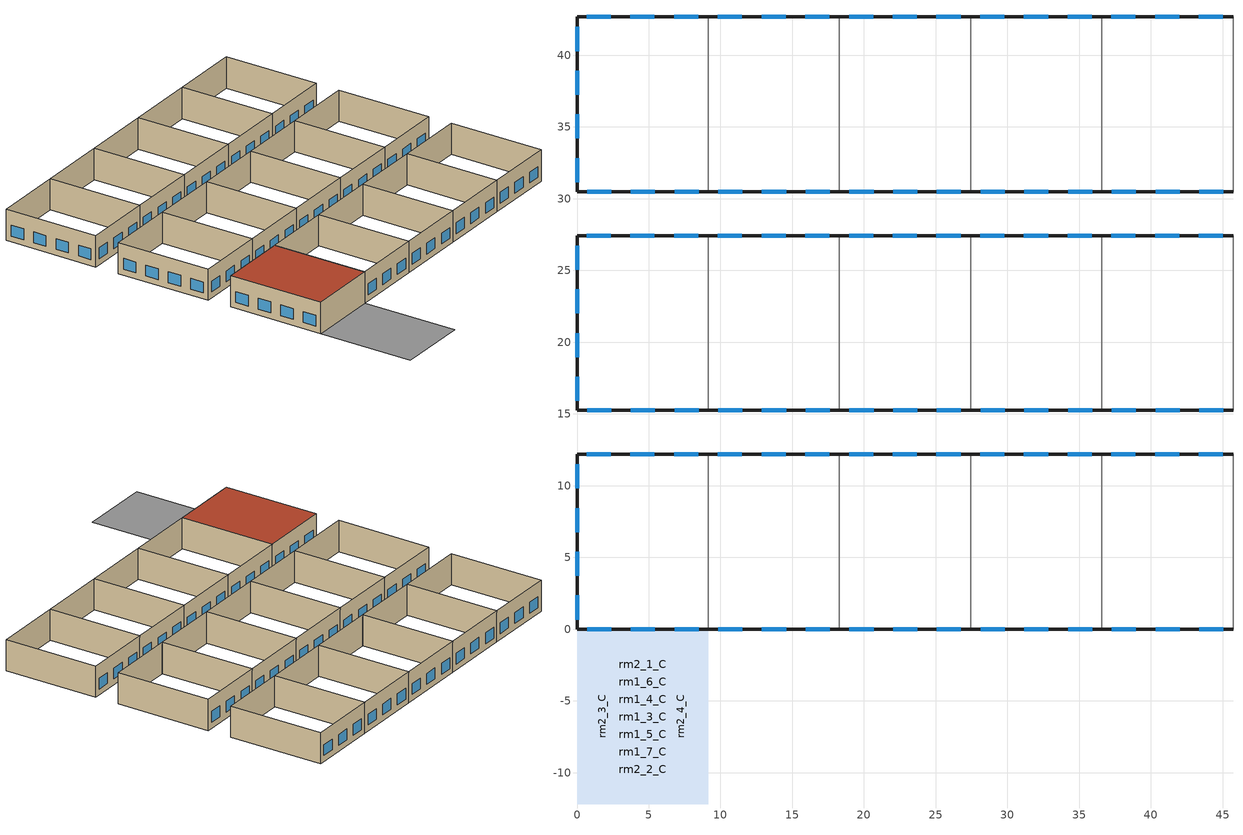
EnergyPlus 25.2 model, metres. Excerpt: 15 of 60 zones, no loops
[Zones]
rm1_3_C
 floor outside (SIMULATED_SL110): 0,-12.19 0,0 9.14,0 9.14,-12.19 z0
 wall outside (4_CONC_RADVA135): 9.14,12.19 0,12.19 0,0 9.14,0 z0:3.96
 wall to rm1_4_C (PARTITION115): 9.14,0 9.14,12.19 z0:3.96
 window (GT3): 8.44,12.19 6.77,12.19 / 5.39,12.19 3.72,12.19 / 2.35,12.19 0.67,12.19 / 0.7,0 2.38,0 / 3.75,0 5.42,0 / 6.8,0 8.47,0 / 0,11.49 0,9.81 / 0,8.44 0,6.77 / 0,5.39 0,3.72 / 0,2.35 0,0.67 z0.76:2.13
 roof outside (CONC_4_IN_NO96): 0,12.19 0,0 9.14,0 9.14,12.19 z3.96
rm1_4_C
 floor outside (SIMULATED_SL110): 0,-12.19 0,0 9.14,0 9.14,-12.19 z0
 wall outside (4_CONC_RADVA135): 18.29,12.19 9.14,12.19 / 9.14,0 18.29,0 z0:3.96
 wall to rm1_5_C (PARTITION115): 18.29,0 18.29,12.19 z0:3.96
 window (GT3): 17.59,12.19 15.91,12.19 / 14.54,12.19 12.86,12.19 / 11.49,12.19 9.81,12.19 / 9.85,0 11.52,0 / 12.89,0 14.57,0 / 15.94,0 17.62,0 z0.76:2.13
 roof outside (CONC_4_IN_NO96): 0,12.19 0,0 9.14,0 9.14,12.19 z3.96
rm1_5_C
 floor outside (SIMULATED_SL110): 0,-12.19 0,0 9.14,0 9.14,-12.19 z0
 wall outside (4_CONC_RADVA135): 27.43,12.19 18.29,12.19 / 18.29,0 27.43,0 z0:3.96
 wall to rm1_6_C (PARTITION115): 27.43,0 27.43,12.19 z0:3.96
 window (GT3): 26.73,12.19 25.05,12.19 / 23.68,12.19 22.01,12.19 / 20.64,12.19 18.96,12.19 / 18.99,0 20.66,0 / 22.04,0 23.71,0 / 25.09,0 26.76,0 z0.76:2.13
 roof outside (CONC_4_IN_NO96): 0,12.19 0,0 9.14,0 9.14,12.19 z3.96
rm1_6_C
 floor outside (SIMULATED_SL110): 0,-12.19 0,0 9.14,0 9.14,-12.19 z0
 wall outside (4_CONC_RADVA135): 36.58,12.19 27.43,12.19 / 27.43,0 36.58,0 z0:3.96
 wall to rm1_7_C (PARTITION115): 36.58,0 36.58,12.19 z0:3.96
 window (GT3): 35.88,12.19 34.2,12.19 / 32.83,12.19 31.15,12.19 / 29.78,12.19 28.1,12.19 / 28.13,0 29.81,0 / 31.18,0 32.86,0 / 34.23,0 35.91,0 z0.76:2.13
 roof outside (CONC_4_IN_NO96): 0,12.19 0,0 9.14,0 9.14,12.19 z3.96
rm1_7_C
 floor outside (SIMULATED_SL110): 0,-12.19 0,0 9.14,0 9.14,-12.19 z0
 wall outside (4_CONC_RADVA135): 45.72,12.19 36.58,12.19 / 36.58,0 45.72,0 z0:3.96
 wall to rm1_8_C (PARTITION115): 45.72,0 45.72,12.19 z0:3.96
 window (GT3): 45.02,12.19 43.34,12.19 / 41.97,12.19 40.3,12.19 / 38.92,12.19 37.25,12.19 / 37.28,0 38.95,0 / 40.33,0 42,0 / 43.37,0 45.05,0 z0.76:2.13
 roof outside (CONC_4_IN_NO96): 0,12.19 0,0 9.14,0 9.14,12.19 z3.96
rm2_1_C
 floor outside (SIMULATED_SL110): 0,-12.19 0,0 9.14,0 9.14,-12.19 z0
 wall outside (4_CONC_RADVA135): 9.14,27.43 0,27.43 0,15.24 9.14,15.24 z0:3.96
 wall to rm2_2_C (PARTITION115): 9.14,15.24 9.14,27.43 z0:3.96
 window (GT3): 8.44,27.43 6.77,27.43 / 5.39,27.43 3.72,27.43 / 2.35,27.43 0.67,27.43 / 0.7,15.24 2.38,15.24 / 3.75,15.24 5.42,15.24 / 6.8,15.24 8.47,15.24 / 0,26.73 0,25.05 / 0,23.68 0,22.01 / 0,20.64 0,18.96 / 0,17.59 0,15.91 z0.76:2.13
 roof outside (CONC_4_IN_NO96): 0,12.19 0,0 9.14,0 9.14,12.19 z3.96
rm2_2_C
 floor outside (SIMULATED_SL110): 0,-12.19 0,0 9.14,0 9.14,-12.19 z0
 wall outside (4_CONC_RADVA135): 18.29,27.43 9.14,27.43 / 9.14,15.24 18.29,15.24 z0:3.96
 wall to rm2_3_C (PARTITION115): 18.29,15.24 18.29,27.43 z0:3.96
 window (GT3): 17.59,27.43 15.91,27.43 / 14.54,27.43 12.86,27.43 / 11.49,27.43 9.81,27.43 / 9.85,15.24 11.52,15.24 / 12.89,15.24 14.57,15.24 / 15.94,15.24 17.62,15.24 z0.76:2.13
 roof outside (CONC_4_IN_NO96): 0,12.19 0,0 9.14,0 9.14,12.19 z3.96
rm2_3_C
 floor outside (SIMULATED_SL110): 0,-12.19 0,0 9.14,0 9.14,-12.19 z0
 wall outside (4_CONC_RADVA135): 27.43,27.43 18.29,27.43 / 18.29,15.24 27.43,15.24 z0:3.96
 wall to rm2_4_C (PARTITION115): 27.43,15.24 27.43,27.43 z0:3.96
 window (GT3): 26.73,27.43 25.05,27.43 / 23.68,27.43 22.01,27.43 / 20.64,27.43 18.96,27.43 / 18.99,15.24 20.66,15.24 / 22.04,15.24 23.71,15.24 / 25.09,15.24 26.76,15.24 z0.76:2.13
 roof outside (CONC_4_IN_NO96): 0,12.19 0,0 9.14,0 9.14,12.19 z3.96
rm2_4_C
 floor outside (SIMULATED_SL110): 0,-12.19 0,0 9.14,0 9.14,-12.19 z0
 wall outside (4_CONC_RADVA135): 36.58,27.43 27.43,27.43 / 27.43,15.24 36.58,15.24 z0:3.96
 wall to rm2_5_C (PARTITION115): 36.58,15.24 36.58,27.43 z0:3.96
 window (GT3): 35.88,27.43 34.2,27.43 / 32.83,27.43 31.15,27.43 / 29.78,27.43 28.1,27.43 / 28.13,15.24 29.81,15.24 / 31.18,15.24 32.86,15.24 / 34.23,15.24 35.91,15.24 z0.76:2.13
 roof outside (CONC_4_IN_NO96): 0,12.19 0,0 9.14,0 9.14,12.19 z3.96
rm2_5_C
 floor outside (SIMULATED_SL110): 0,-12.19 0,0 9.14,0 9.14,-12.19 z0
 wall outside (4_CONC_RADVA135): 45.72,27.43 36.58,27.43 / 36.58,15.24 45.72,15.24 z0:3.96
 wall to rm2_6_C (PARTITION115): 45.72,15.24 45.72,27.43 z0:3.96
 window (GT3): 45.02,27.43 43.34,27.43 / 41.97,27.43 40.3,27.43 / 38.92,27.43 37.25,27.43 / 37.28,15.24 38.95,15.24 / 40.33,15.24 42,15.24 / 43.37,15.24 45.05,15.24 z0.76:2.13
 roof outside (CONC_4_IN_NO96): 0,12.19 0,0 9.14,0 9.14,12.19 z3.96
rm3_1_C
 floor outside (SIMULATED_SL110): 0,-12.19 0,0 9.14,0 9.14,-12.19 z0
 wall outside (4_CONC_RADVA135): 9.14,42.67 0,42.67 0,30.48 9.14,30.48 z0:3.96
 wall to rm3_2_C (PARTITION115): 9.14,30.48 9.14,42.67 z0:3.96
 window (GT3): 8.44,42.67 6.77,42.67 / 5.39,42.67 3.72,42.67 / 2.35,42.67 0.67,42.67 / 0.7,30.48 2.38,30.48 / 3.75,30.48 5.42,30.48 / 6.8,30.48 8.47,30.48 / 0,41.97 0,40.3 / 0,38.92 0,37.25 / 0,35.88 0,34.2 / 0,32.83 0,31.15 z0.76:2.13
 roof outside (CONC_4_IN_NO96): 0,12.19 0,0 9.14,0 9.14,12.19 z3.96
rm3_2_C
 floor outside (SIMULATED_SL110): 0,-12.19 0,0 9.14,0 9.14,-12.19 z0
 wall outside (4_CONC_RADVA135): 18.29,42.67 9.14,42.67 / 9.14,30.48 18.29,30.48 z0:3.96
 wall to rm3_3_C (PARTITION115): 18.29,30.48 18.29,42.67 z0:3.96
 window (GT3): 17.59,42.67 15.91,42.67 / 14.54,42.67 12.86,42.67 / 11.49,42.67 9.81,42.67 / 9.85,30.48 11.52,30.48 / 12.89,30.48 14.57,30.48 / 15.94,30.48 17.62,30.48 z0.76:2.13
 roof outside (CONC_4_IN_NO96): 0,12.19 0,0 9.14,0 9.14,12.19 z3.96
rm3_3_C
 floor outside (SIMULATED_SL110): 0,-12.19 0,0 9.14,0 9.14,-12.19 z0
 wall outside (4_CONC_RADVA135): 27.43,42.67 18.29,42.67 / 18.29,30.48 27.43,30.48 z0:3.96
 wall to rm3_4_C (PARTITION115): 27.43,30.48 27.43,42.67 z0:3.96
 window (GT3): 26.73,42.67 25.05,42.67 / 23.68,42.67 22.01,42.67 / 20.64,42.67 18.96,42.67 / 18.99,30.48 20.66,30.48 / 22.04,30.48 23.71,30.48 / 25.09,30.48 26.76,30.48 z0.76:2.13
 roof outside (CONC_4_IN_NO96): 0,12.19 0,0 9.14,0 9.14,12.19 z3.96
rm3_4_C
 floor outside (SIMULATED_SL110): 0,-12.19 0,0 9.14,0 9.14,-12.19 z0
 wall outside (4_CONC_RADVA135): 36.58,42.67 27.43,42.67 / 27.43,30.48 36.58,30.48 z0:3.96
 wall to rm3_5_C (PARTITION115): 36.58,30.48 36.58,42.67 z0:3.96
 window (GT3): 35.88,42.67 34.2,42.67 / 32.83,42.67 31.15,42.67 / 29.78,42.67 28.1,42.67 / 28.13,30.48 29.81,30.48 / 31.18,30.48 32.86,30.48 / 34.23,30.48 35.91,30.48 z0.76:2.13
 roof outside (CONC_4_IN_NO96): 0,12.19 0,0 9.14,0 9.14,12.19 z3.96
rm3_5_C
 floor outside (SIMULATED_SL110): 0,-12.19 0,0 9.14,0 9.14,-12.19 z0
 wall outside (4_CONC_RADVA135): 45.72,42.67 36.58,42.67 / 36.58,30.48 45.72,30.48 z0:3.96
 wall to rm3_6_C (PARTITION115): 45.72,30.48 45.72,42.67 z0:3.96
 window (GT3): 45.02,42.67 43.34,42.67 / 41.97,42.67 40.3,42.67 / 38.92,42.67 37.25,42.67 / 37.28,30.48 38.95,30.48 / 40.33,30.48 42,30.48 / 43.37,30.48 45.05,30.48 z0.76:2.13
 roof outside (CONC_4_IN_NO96): 0,12.19 0,0 9.14,0 9.14,12.19 z3.96
[Building]
Green Design Tools: North Axis {deg}=180.0017; Terrain=City; Loads Convergence Tolerance Value=0.04; Temperature Convergence Tolerance Value {deltaC}=0.4; Solar Distribution=FullExterior; Maximum Number of Warmup Days=25; Minimum Number of Warmup Days=6
[Site:Location]
CZ03RV2: Latitude {deg}=38.5; Longitude {deg}=-121.5; Time Zone {hr}=-8; Elevation {m}=15.24
[Site:GroundTemperature:BuildingSurface]
12.38889, 11.22224, 11.11112, 11.66668, 13.8889, 16.11112, 18.05557, 19.2778, 19.38892, 18.38889, 16.50002, 14.33334
[SizingPeriod:DesignDay] Humidity Condition Type=Wetbulb; Rain Indicator=No; Snow Indicator=No; Daylight Saving Time Indicator=No; Solar Model Indicator=ASHRAEClearSky; Sky Clearness=0
Name | Month | Day of Month | Day Type | Maximum Dry-Bulb Temperature {C} | Daily Dry-Bulb Temperature Range {deltaC} | Wetbulb or DewPoint at Maximum Dry-Bulb {C} | Barometric Pressure {Pa} | Wind Speed {m/s} | Wind Direction {deg}
CZ03RV2 Coldest Day from Weather File | 12 | 28 | WinterDesignDay | 15 | 13.3 | 8.9 | 102805.1 | 2.12 | 67
CZ03RV2 Hottest Day from Weather File | 9 | 29 | SummerDesignDay | 31.7 | 20.6 | 16.1 | 101351.8 | 5.06 | 87
[Material] Thermal Absorptance=0.9
Name | Roughness | Thickness {m} | Conductivity {W/m-K} | Density {kg/m3} | Specific Heat {J/kg-K} | Solar Absorptance | Visible Absorptance
CONC_4_IN_NO96__CC03_97 | MediumRough | 0.10159 | 1.310345 | 2242.584 | 836.7661 | 0.7
SIMULATED_SL110__IN05_111 | MediumRough | 0.245821 | 0.04324 | 9.611076 | 836.7661 | 0
SIMULATED_SL110__MAT357_112 | MediumRough | 0.4572 | 0.8648 | 1361.569 | 836.7661 | 0
SIMULATED_SL110__MAT356_113 | MediumRough | 0.3048 | 0.51888 | 1601.846 | 836.7661 | 0
PARTITION115__GP02_87 | MediumRough | 0.0158801 | 0.160161 | 800.923 | 836.7661 | 0.3
4_CONC_RADVA135__CC14_80 | MediumRough | 0.10159 | 1.801724 | 2242.584 | 836.7661 | 0.7
4_CONC_RADVA135__IN36_136 | MediumRough | 0.0762 | 0.034592 | 28.83323 | 1213.311 | 0.7
4_CONC_RADVA135__GP02_87 | MediumRough | 0.0158801 | 0.160161 | 800.923 | 836.7661 | 0.7
rm1_3_CFURN; rm1_4_CFURN; rm1_5_CFURN; rm1_6_CFURN; rm1_7_CFURN; rm2_1_CFURN; rm2_2_CFURN; rm2_3_CFURN; rm2_4_CFURN; rm2_5_CFURN; rm3_1_CFURN; rm3_2_CFURN; rm3_3_CFURN; rm3_4_CFURN; rm3_5_CFURN | Smooth | 0.00762 | 0.17296 | 640.7384 | 1255.149 | 0.7 | 0.7
[Construction]
CONC_4_IN_NO96: CONC_4_IN_NO96__CC03_97
SIMULATED_SL110: SIMULATED_SL110__IN05_111, SIMULATED_SL110__MAT357_112, SIMULATED_SL110__MAT356_113
PARTITION115: PARTITION115__GP02_87, PARTITION115__WMF00_116, PARTITION115__GP02_87
4_CONC_RADVA135: 4_CONC_RADVA135__CC14_80, 4_CONC_RADVA135__IN36_136, 4_CONC_RADVA135__GP02_87
GT3: BRONZE 6MM
rm1_3_CFURNCONS: rm1_3_CFURN
rm1_4_CFURNCONS: rm1_4_CFURN
rm1_5_CFURNCONS: rm1_5_CFURN
rm1_6_CFURNCONS: rm1_6_CFURN
rm1_7_CFURNCONS: rm1_7_CFURN
rm2_1_CFURNCONS: rm2_1_CFURN
rm2_2_CFURNCONS: rm2_2_CFURN
rm2_3_CFURNCONS: rm2_3_CFURN
rm2_4_CFURNCONS: rm2_4_CFURN
rm2_5_CFURNCONS: rm2_5_CFURN
rm3_1_CFURNCONS: rm3_1_CFURN
rm3_2_CFURNCONS: rm3_2_CFURN
rm3_3_CFURNCONS: rm3_3_CFURN
rm3_4_CFURNCONS: rm3_4_CFURN
rm3_5_CFURNCONS: rm3_5_CFURN
[Material:NoMass]
PARTITION115__WMF00_116: Roughness=MediumRough; Thermal Resistance {m2-K/W}=0.107499; Thermal Absorptance=0.9; Solar Absorptance=0.3
[WindowMaterial:Glazing]
BRONZE 6MM: Optical Data Type=SpectralAverage; Thickness {m}=.006; Solar Transmittance at Normal Incidence=.482; Front Side Solar Reflectance at Normal Incidence=.054; Back Side Solar Reflectance at Normal Incidence=.054; Visible Transmittance at Normal Incidence=.534; Front Side Visible Reflectance at Normal Incidence=.057; Back Side Visible Reflectance at Normal Incidence=.057; Infrared Transmittance at Normal Incidence=0; Front Side Infrared Hemispherical Emissivity=.84; Back Side Infrared Hemispherical Emissivity=.84; Conductivity {W/m-K}=.9
[WindowMaterial:Shade] Solar Transmittance=0.8; Solar Reflectance=0.19; Visible Transmittance=0.8; Visible Reflectance=0.19; Infrared Hemispherical Emissivity=0.001; Infrared Transmittance=0.99; Thickness {m}=0.001; Conductivity {W/m-K}=10000; Shade to Glass Distance {m}=0.001; Top Opening Multiplier=0; Bottom Opening Multiplier=0; Left-Side Opening Multiplier=0; Right-Side Opening Multiplier=0; Airflow Permeability=0.8
Window1001WSM; Window2082WSM; Window2083WSM; Window1003WSM; Window2084WSM; Window2085WSM; Window1004WSM; Window2086WSM; Window2087WSM; Window2088WSM; Window1006WSM; Window2089WSM; Window2090WSM; Window1007WSM; Window2091WSM; Window2092WSM; Window1008WSM; Window2093WSM; Window2094WSM; Window1009WSM; Window2095WSM; Window2096WSM; Window1010WSM; Window2097WSM; Window2098WSM; Window1011WSM; Window2099WSM; Window2100WSM; Window1012WSM; Window2101WSM; Window2102WSM; Window1013WSM; Window2103WSM; Window2104WSM; Window1014WSM; Window2105WSM; Window2106WSM; Window1015WSM; Window2107WSM; Window2108WSM; Window1016WSM; Window2109WSM; Window2110WSM; Window1017WSM; Window2111WSM; Window2112WSM; Window1018WSM; Window2113WSM; Window2114WSM; Window1005WSM; Window2115WSM; Window2116WSM; Window1019WSM; Window2117WSM; Window2118WSM; Window1020WSM; Window2119WSM; Window2120WSM; Window1021WSM; Window2121WSM; Window2122WSM; Window1022WSM; Window2123WSM; Window2124WSM; Window2125WSM; Window1023WSM; Window2126WSM; Window2127WSM; Window1024WSM; Window2128WSM; Window2129WSM; Window1025WSM; Window2130WSM; Window2131WSM; Window1026WSM; Window2132WSM; Window2133WSM; Window2134WSM; Window1027WSM; Window2135WSM; Window2136WSM; Window1028WSM; Window2137WSM; Window2138WSM; Window1029WSM; Window2139WSM; Window2140WSM; Window1030WSM; Window2141WSM; Window2142WSM; Window1031WSM; Window2143WSM; Window2144WSM; Window1032WSM; Window2145WSM; Window2146WSM; Window1033WSM; Window2147WSM; Window2148WSM; Window1034WSM; Window2149WSM; Window2150WSM; Window1035WSM; Window2151WSM; Window2152WSM; Window1036WSM; Window2153WSM; Window2154WSM; Window1037WSM; Window2155WSM; Window2156WSM; Window1038WSM; Window2157WSM; Window2158WSM; Window1039WSM; Window2159WSM; Window2160WSM; Window1040WSM; Window2161WSM; Window2162WSM; Window1041WSM; Window2163WSM; Window2164WSM; Window1042WSM; Window2165WSM; Window2166WSM; Window1043WSM; Window2167WSM; Window2168WSM; Window1044WSM; Window2169WSM; Window2170WSM; Window2171WSM; Window1045WSM; Window2172WSM; Window2173WSM; Window1046WSM; Window2174WSM; Window2175WSM; Window1047WSM; Window2176WSM; Window2177WSM; Window1048WSM; Window2178WSM; Window2179WSM; Window2180WSM; Window1049WSM; Window2181WSM; Window2182WSM; Window1050WSM; Window2183WSM; Window2184WSM; Window1051WSM; Window2185WSM; Window2186WSM; Window1052WSM; Window2187WSM; Window2188WSM; Window1053WSM; Window2189WSM; Window2190WSM; Window1054WSM; Window2191WSM; Window2192WSM; Window1055WSM; Window2193WSM; Window2194WSM; Window1056WSM; Window2195WSM; Window2196WSM; Window1057WSM; Window2197WSM; Window2198WSM; Window1058WSM; Window2199WSM; Window2200WSM; Window1059WSM; Window2201WSM; Window2202WSM; Window1060WSM; Window2203WSM; Window2204WSM; Window1061WSM; Window2205WSM; Window2206WSM; Window1062WSM; Window2207WSM; Window2208WSM; Window1063WSM; Window2209WSM; Window2210WSM; Window1064WSM; Window2211WSM; Window2212WSM; Window1065WSM; Window2213WSM; Window2214WSM; Window1066WSM; Window2215WSM; Window2216WSM; Window2217WSM; Window1067WSM; Window2218WSM; Window2219WSM; Window1068WSM; Window2220WSM; Window2221WSM; Window1069WSM; Window2222WSM; Window2223WSM; Window1070WSM; Window2224WSM; Window2225WSM; Window2226WSM; Window1071WSM; Window2227WSM; Window2228WSM; Window1072WSM; Window2229WSM; Window2230WSM; Window1073WSM; Window2231WSM; Window2232WSM; Window1074WSM; Window2233WSM; Window2234WSM; Window1075WSM; Window2235WSM; Window2236WSM; Window1076WSM; Window2237WSM; Window2238WSM; Window1077WSM; Window2239WSM; Window2240WSM; Window1078WSM; Window2241WSM; Window2242WSM; Window1079WSM; Window2243WSM; Window2244WSM; Window1080WSM; Window2245WSM; Window2246WSM; Window1081WSM; Window2247WSM; Window2248WSM; Window1082WSM; Window2249WSM; Window2250WSM; Window1083WSM; Window2251WSM; Window2252WSM; Window1084WSM; Window2253WSM; Window2254WSM; Window1085WSM; Window2255WSM; Window2256WSM; Window1086WSM; Window2257WSM; Window2258WSM; Window1087WSM; Window2259WSM; Window2260WSM; Window1088WSM; Window2261WSM; Window2262WSM; Window2263WSM; Window1089WSM; Window2264WSM; Window2265WSM; Window1090WSM; Window2266WSM; Window2267WSM; Window1091WSM; Window2268WSM; Window2269WSM; Window1092WSM; Window2270WSM; Window2271WSM; Window2272WSM; Window1093WSM; Window2273WSM; Window2274WSM; Window1094WSM; Window2275WSM; Window2276WSM; Window1095WSM; Window2277WSM; Window2278WSM; Window1096WSM; Window2279WSM; Window2280WSM; Window1097WSM; Window2281WSM; Window2282WSM; Window1098WSM; Window2283WSM; Window2284WSM; Window1099WSM; Window2285WSM; Window2286WSM; Window1100WSM; Window2287WSM; Window2288WSM; Window1101WSM; Window2289WSM; Window2290WSM; Window1102WSM; Window2291WSM; Window2292WSM; Window1103WSM; Window2293WSM; Window2294WSM; Window1104WSM; Window2295WSM; Window2296WSM; Window1105WSM; Window2297WSM; Window2298WSM; Window1106WSM; Window2299WSM; Window2300WSM; Window1107WSM; Window2301WSM; Window2302WSM; Window1108WSM; Window2303WSM; Window2304WSM; Window1109WSM; Window2305WSM; Window2306WSM; Window1110WSM; Window2307WSM; Window2308WSM; Window2309WSM; Window1111WSM; Window2310WSM; Window2311WSM; Window1112WSM; Window2312WSM; Window2313WSM; Window1113WSM; Window2314WSM; Window2315WSM; Window1114WSM; Window2316WSM; Window2317WSM; Window2318WSM; Window1115WSM; Window2319WSM; Window2320WSM; Window1116WSM; Window2321WSM; Window2322WSM; Window1117WSM; Window2323WSM; Window2324WSM; Window1118WSM; Window2325WSM; Window2326WSM; Window1119WSM; Window2327WSM; Window2328WSM; Window1120WSM; Window2329WSM; Window2330WSM; Window1121WSM; Window2331WSM; Window2332WSM; Window1122WSM; Window2333WSM; Window2334WSM; Window1123WSM; Window2335WSM; Window2336WSM; Window1124WSM; Window2337WSM; Window2338WSM; Window1125WSM; Window2339WSM; Window2340WSM; Window1126WSM; Window2341WSM; Window2342WSM; Window1127WSM; Window2343WSM; Window2344WSM; Window1128WSM; Window2345WSM; Window2346WSM; Window1129WSM; Window2347WSM; Window2348WSM; Window1130WSM; Window2349WSM; Window2350WSM; Window1131WSM; Window2351WSM; Window2352WSM; Window1132WSM; Window2353WSM; Window2354WSM; Window2355WSM; Window1133WSM; Window2356WSM; Window2357WSM
[WindowProperty:ShadingControl] Shading Type=InteriorShade; Shading Control Type=AlwaysOn; Setpoint {W/m2, W or deg C}=10.9383; Shading Control Is Scheduled=NO; Glare Control Is Active=NO
Name | Shading Device Material
Window1001WSC | Window1001WSM
Window2082WSC | Window2082WSM
Window2083WSC | Window2083WSM
Window1003WSC | Window1003WSM
Window2084WSC | Window2084WSM
Window2085WSC | Window2085WSM
Window1004WSC | Window1004WSM
Window2086WSC | Window2086WSM
Window2087WSC | Window2087WSM
Window2088WSC | Window2088WSM
Window1006WSC | Window1006WSM
Window2089WSC | Window2089WSM
Window2090WSC | Window2090WSM
Window1007WSC | Window1007WSM
Window2091WSC | Window2091WSM
Window2092WSC | Window2092WSM
Window1008WSC | Window1008WSM
Window2093WSC | Window2093WSM
Window2094WSC | Window2094WSM
Window1009WSC | Window1009WSM
Window2095WSC | Window2095WSM
Window2096WSC | Window2096WSM
Window1010WSC | Window1010WSM
Window2097WSC | Window2097WSM
Window2098WSC | Window2098WSM
Window1011WSC | Window1011WSM
Window2099WSC | Window2099WSM
Window2100WSC | Window2100WSM
Window1012WSC | Window1012WSM
Window2101WSC | Window2101WSM
Window2102WSC | Window2102WSM
Window1013WSC | Window1013WSM
Window2103WSC | Window2103WSM
Window2104WSC | Window2104WSM
Window1014WSC | Window1014WSM
Window2105WSC | Window2105WSM
Window2106WSC | Window2106WSM
Window1015WSC | Window1015WSM
Window2107WSC | Window2107WSM
Window2108WSC | Window2108WSM
Window1016WSC | Window1016WSM
Window2109WSC | Window2109WSM
Window2110WSC | Window2110WSM
Window1017WSC | Window1017WSM
Window2111WSC | Window2111WSM
Window2112WSC | Window2112WSM
Window1018WSC | Window1018WSM
Window2113WSC | Window2113WSM
Window2114WSC | Window2114WSM
Window1005WSC | Window1005WSM
Window2115WSC | Window2115WSM
Window2116WSC | Window2116WSM
Window1019WSC | Window1019WSM
Window2117WSC | Window2117WSM
Window2118WSC | Window2118WSM
Window1020WSC | Window1020WSM
Window2119WSC | Window2119WSM
Window2120WSC | Window2120WSM
Window1021WSC | Window1021WSM
Window2121WSC | Window2121WSM
Window2122WSC | Window2122WSM
Window1022WSC | Window1022WSM
Window2123WSC | Window2123WSM
Window2124WSC | Window2124WSM
Window2125WSC | Window2125WSM
Window1023WSC | Window1023WSM
Window2126WSC | Window2126WSM
Window2127WSC | Window2127WSM
Window1024WSC | Window1024WSM
Window2128WSC | Window2128WSM
Window2129WSC | Window2129WSM
Window1025WSC | Window1025WSM
Window2130WSC | Window2130WSM
Window2131WSC | Window2131WSM
Window1026WSC | Window1026WSM
Window2132WSC | Window2132WSM
Window2133WSC | Window2133WSM
Window2134WSC | Window2134WSM
Window1027WSC | Window1027WSM
Window2135WSC | Window2135WSM
Window2136WSC | Window2136WSM
Window1028WSC | Window1028WSM
Window2137WSC | Window2137WSM
Window2138WSC | Window2138WSM
Window1029WSC | Window1029WSM
Window2139WSC | Window2139WSM
Window2140WSC | Window2140WSM
Window1030WSC | Window1030WSM
Window2141WSC | Window2141WSM
Window2142WSC | Window2142WSM
Window1031WSC | Window1031WSM
Window2143WSC | Window2143WSM
Window2144WSC | Window2144WSM
Window1032WSC | Window1032WSM
Window2145WSC | Window2145WSM
Window2146WSC | Window2146WSM
Window1033WSC | Window1033WSM
Window2147WSC | Window2147WSM
Window2148WSC | Window2148WSM
Window1034WSC | Window1034WSM
Window2149WSC | Window2149WSM
Window2150WSC | Window2150WSM
Window1035WSC | Window1035WSM
Window2151WSC | Window2151WSM
Window2152WSC | Window2152WSM
Window1036WSC | Window1036WSM
Window2153WSC | Window2153WSM
Window2154WSC | Window2154WSM
Window1037WSC | Window1037WSM
Window2155WSC | Window2155WSM
Window2156WSC | Window2156WSM
Window1038WSC | Window1038WSM
Window2157WSC | Window2157WSM
Window2158WSC | Window2158WSM
Window1039WSC | Window1039WSM
Window2159WSC | Window2159WSM
Window2160WSC | Window2160WSM
Window1040WSC | Window1040WSM
Window2161WSC | Window2161WSM
Window2162WSC | Window2162WSM
Window1041WSC | Window1041WSM
Window2163WSC | Window2163WSM
Window2164WSC | Window2164WSM
Window1042WSC | Window1042WSM
Window2165WSC | Window2165WSM
Window2166WSC | Window2166WSM
Window1043WSC | Window1043WSM
Window2167WSC | Window2167WSM
Window2168WSC | Window2168WSM
Window1044WSC | Window1044WSM
Window2169WSC | Window2169WSM
Window2170WSC | Window2170WSM
Window2171WSC | Window2171WSM
Window1045WSC | Window1045WSM
Window2172WSC | Window2172WSM
Window2173WSC | Window2173WSM
Window1046WSC | Window1046WSM
Window2174WSC | Window2174WSM
Window2175WSC | Window2175WSM
Window1047WSC | Window1047WSM
Window2176WSC | Window2176WSM
Window2177WSC | Window2177WSM
Window1048WSC | Window1048WSM
Window2178WSC | Window2178WSM
Window2179WSC | Window2179WSM
Window2180WSC | Window2180WSM
Window1049WSC | Window1049WSM
Window2181WSC | Window2181WSM
Window2182WSC | Window2182WSM
Window1050WSC | Window1050WSM
Window2183WSC | Window2183WSM
Window2184WSC | Window2184WSM
Window1051WSC | Window1051WSM
Window2185WSC | Window2185WSM
Window2186WSC | Window2186WSM
Window1052WSC | Window1052WSM
Window2187WSC | Window2187WSM
Window2188WSC | Window2188WSM
Window1053WSC | Window1053WSM
Window2189WSC | Window2189WSM
Window2190WSC | Window2190WSM
Window1054WSC | Window1054WSM
Window2191WSC | Window2191WSM
Window2192WSC | Window2192WSM
Window1055WSC | Window1055WSM
Window2193WSC | Window2193WSM
Window2194WSC | Window2194WSM
Window1056WSC | Window1056WSM
Window2195WSC | Window2195WSM
Window2196WSC | Window2196WSM
Window1057WSC | Window1057WSM
Window2197WSC | Window2197WSM
Window2198WSC | Window2198WSM
Window1058WSC | Window1058WSM
Window2199WSC | Window2199WSM
Window2200WSC | Window2200WSM
Window1059WSC | Window1059WSM
Window2201WSC | Window2201WSM
Window2202WSC | Window2202WSM
Window1060WSC | Window1060WSM
Window2203WSC | Window2203WSM
Window2204WSC | Window2204WSM
Window1061WSC | Window1061WSM
Window2205WSC | Window2205WSM
Window2206WSC | Window2206WSM
Window1062WSC | Window1062WSM
Window2207WSC | Window2207WSM
Window2208WSC | Window2208WSM
Window1063WSC | Window1063WSM
Window2209WSC | Window2209WSM
Window2210WSC | Window2210WSM
Window1064WSC | Window1064WSM
Window2211WSC | Window2211WSM
Window2212WSC | Window2212WSM
Window1065WSC | Window1065WSM
Window2213WSC | Window2213WSM
Window2214WSC | Window2214WSM
Window1066WSC | Window1066WSM
Window2215WSC | Window2215WSM
Window2216WSC | Window2216WSM
Window2217WSC | Window2217WSM
Window1067WSC | Window1067WSM
Window2218WSC | Window2218WSM
Window2219WSC | Window2219WSM
Window1068WSC | Window1068WSM
Window2220WSC | Window2220WSM
Window2221WSC | Window2221WSM
Window1069WSC | Window1069WSM
Window2222WSC | Window2222WSM
Window2223WSC | Window2223WSM
Window1070WSC | Window1070WSM
Window2224WSC | Window2224WSM
Window2225WSC | Window2225WSM
Window2226WSC | Window2226WSM
Window1071WSC | Window1071WSM
Window2227WSC | Window2227WSM
Window2228WSC | Window2228WSM
Window1072WSC | Window1072WSM
Window2229WSC | Window2229WSM
Window2230WSC | Window2230WSM
Window1073WSC | Window1073WSM
Window2231WSC | Window2231WSM
Window2232WSC | Window2232WSM
Window1074WSC | Window1074WSM
Window2233WSC | Window2233WSM
Window2234WSC | Window2234WSM
Window1075WSC | Window1075WSM
Window2235WSC | Window2235WSM
Window2236WSC | Window2236WSM
Window1076WSC | Window1076WSM
Window2237WSC | Window2237WSM
Window2238WSC | Window2238WSM
Window1077WSC | Window1077WSM
Window2239WSC | Window2239WSM
Window2240WSC | Window2240WSM
Window1078WSC | Window1078WSM
Window2241WSC | Window2241WSM
Window2242WSC | Window2242WSM
Window1079WSC | Window1079WSM
Window2243WSC | Window2243WSM
Window2244WSC | Window2244WSM
Window1080WSC | Window1080WSM
Window2245WSC | Window2245WSM
Window2246WSC | Window2246WSM
Window1081WSC | Window1081WSM
Window2247WSC | Window2247WSM
Window2248WSC | Window2248WSM
Window1082WSC | Window1082WSM
Window2249WSC | Window2249WSM
Window2250WSC | Window2250WSM
Window1083WSC | Window1083WSM
Window2251WSC | Window2251WSM
Window2252WSC | Window2252WSM
Window1084WSC | Window1084WSM
Window2253WSC | Window2253WSM
Window2254WSC | Window2254WSM
Window1085WSC | Window1085WSM
Window2255WSC | Window2255WSM
Window2256WSC | Window2256WSM
Window1086WSC | Window1086WSM
Window2257WSC | Window2257WSM
Window2258WSC | Window2258WSM
Window1087WSC | Window1087WSM
Window2259WSC | Window2259WSM
Window2260WSC | Window2260WSM
Window1088WSC | Window1088WSM
Window2261WSC | Window2261WSM
Window2262WSC | Window2262WSM
Window2263WSC | Window2263WSM
Window1089WSC | Window1089WSM
Window2264WSC | Window2264WSM
Window2265WSC | Window2265WSM
Window1090WSC | Window1090WSM
Window2266WSC | Window2266WSM
Window2267WSC | Window2267WSM
Window1091WSC | Window1091WSM
Window2268WSC | Window2268WSM
Window2269WSC | Window2269WSM
Window1092WSC | Window1092WSM
Window2270WSC | Window2270WSM
Window2271WSC | Window2271WSM
Window2272WSC | Window2272WSM
Window1093WSC | Window1093WSM
Window2273WSC | Window2273WSM
Window2274WSC | Window2274WSM
Window1094WSC | Window1094WSM
Window2275WSC | Window2275WSM
Window2276WSC | Window2276WSM
Window1095WSC | Window1095WSM
Window2277WSC | Window2277WSM
Window2278WSC | Window2278WSM
Window1096WSC | Window1096WSM
Window2279WSC | Window2279WSM
Window2280WSC | Window2280WSM
Window1097WSC | Window1097WSM
Window2281WSC | Window2281WSM
Window2282WSC | Window2282WSM
Window1098WSC | Window1098WSM
Window2283WSC | Window2283WSM
Window2284WSC | Window2284WSM
Window1099WSC | Window1099WSM
Window2285WSC | Window2285WSM
Window2286WSC | Window2286WSM
Window1100WSC | Window1100WSM
Window2287WSC | Window2287WSM
Window2288WSC | Window2288WSM
Window1101WSC | Window1101WSM
Window2289WSC | Window2289WSM
Window2290WSC | Window2290WSM
Window1102WSC | Window1102WSM
Window2291WSC | Window2291WSM
Window2292WSC | Window2292WSM
Window1103WSC | Window1103WSM
Window2293WSC | Window2293WSM
Window2294WSC | Window2294WSM
Window1104WSC | Window1104WSM
Window2295WSC | Window2295WSM
Window2296WSC | Window2296WSM
Window1105WSC | Window1105WSM
Window2297WSC | Window2297WSM
Window2298WSC | Window2298WSM
Window1106WSC | Window1106WSM
Window2299WSC | Window2299WSM
Window2300WSC | Window2300WSM
Window1107WSC | Window1107WSM
Window2301WSC | Window2301WSM
Window2302WSC | Window2302WSM
Window1108WSC | Window1108WSM
Window2303WSC | Window2303WSM
Window2304WSC | Window2304WSM
Window1109WSC | Window1109WSM
Window2305WSC | Window2305WSM
Window2306WSC | Window2306WSM
Window1110WSC | Window1110WSM
Window2307WSC | Window2307WSM
Window2308WSC | Window2308WSM
Window2309WSC | Window2309WSM
Window1111WSC | Window1111WSM
Window2310WSC | Window2310WSM
Window2311WSC | Window2311WSM
Window1112WSC | Window1112WSM
Window2312WSC | Window2312WSM
Window2313WSC | Window2313WSM
Window1113WSC | Window1113WSM
Window2314WSC | Window2314WSM
Window2315WSC | Window2315WSM
Window1114WSC | Window1114WSM
Window2316WSC | Window2316WSM
Window2317WSC | Window2317WSM
Window2318WSC | Window2318WSM
Window1115WSC | Window1115WSM
Window2319WSC | Window2319WSM
Window2320WSC | Window2320WSM
Window1116WSC | Window1116WSM
Window2321WSC | Window2321WSM
Window2322WSC | Window2322WSM
Window1117WSC | Window1117WSM
Window2323WSC | Window2323WSM
Window2324WSC | Window2324WSM
Window1118WSC | Window1118WSM
Window2325WSC | Window2325WSM
Window2326WSC | Window2326WSM
Window1119WSC | Window1119WSM
Window2327WSC | Window2327WSM
Window2328WSC | Window2328WSM
Window1120WSC | Window1120WSM
Window2329WSC | Window2329WSM
Window2330WSC | Window2330WSM
Window1121WSC | Window1121WSM
Window2331WSC | Window2331WSM
Window2332WSC | Window2332WSM
Window1122WSC | Window1122WSM
Window2333WSC | Window2333WSM
Window2334WSC | Window2334WSM
Window1123WSC | Window1123WSM
Window2335WSC | Window2335WSM
Window2336WSC | Window2336WSM
Window1124WSC | Window1124WSM
Window2337WSC | Window2337WSM
Window2338WSC | Window2338WSM
Window1125WSC | Window1125WSM
Window2339WSC | Window2339WSM
Window2340WSC | Window2340WSM
Window1126WSC | Window1126WSM
Window2341WSC | Window2341WSM
Window2342WSC | Window2342WSM
Window1127WSC | Window1127WSM
Window2343WSC | Window2343WSM
Window2344WSC | Window2344WSM
Window1128WSC | Window1128WSM
Window2345WSC | Window2345WSM
Window2346WSC | Window2346WSM
Window1129WSC | Window1129WSM
Window2347WSC | Window2347WSM
Window2348WSC | Window2348WSM
Window1130WSC | Window1130WSM
Window2349WSC | Window2349WSM
Window2350WSC | Window2350WSM
Window1131WSC | Window1131WSM
Window2351WSC | Window2351WSM
Window2352WSC | Window2352WSM
Window1132WSC | Window1132WSM
Window2353WSC | Window2353WSM
Window2354WSC | Window2354WSM
Window2355WSC | Window2355WSM
Window1133WSC | Window1133WSM
Window2356WSC | Window2356WSM
Window2357WSC | Window2357WSM
[Zone] Type=1; Multiplier=1; Ceiling Height {m}=3.9624; Volume {m3}=441.7421
rm1_3_C; rm1_4_C; rm1_5_C; rm1_6_C; rm1_7_C; rm2_1_C; rm2_2_C; rm2_3_C; rm2_4_C; rm2_5_C; rm3_1_C; rm3_2_C; rm3_3_C; rm3_4_C; rm3_5_C
[People] Number of People Schedule=OffOcc; Number of People Calculation Method=People; Number of People=4.363636; Fraction Radiant=0.3
Name | Zone or ZoneList | Activity Level Schedule
rm1_3_C_PEOPLE | rm1_3_C | rm1_3_CActSched
rm1_4_C_PEOPLE | rm1_4_C | rm1_4_CActSched
rm1_5_C_PEOPLE | rm1_5_C | rm1_5_CActSched
rm1_6_C_PEOPLE | rm1_6_C | rm1_6_CActSched
rm1_7_C_PEOPLE | rm1_7_C | rm1_7_CActSched
rm2_1_C_PEOPLE | rm2_1_C | rm2_1_CActSched
rm2_2_C_PEOPLE | rm2_2_C | rm2_2_CActSched
rm2_3_C_PEOPLE | rm2_3_C | rm2_3_CActSched
rm2_4_C_PEOPLE | rm2_4_C | rm2_4_CActSched
rm2_5_C_PEOPLE | rm2_5_C | rm2_5_CActSched
rm3_1_C_PEOPLE | rm3_1_C | rm3_1_CActSched
rm3_2_C_PEOPLE | rm3_2_C | rm3_2_CActSched
rm3_3_C_PEOPLE | rm3_3_C | rm3_3_CActSched
rm3_4_C_PEOPLE | rm3_4_C | rm3_4_CActSched
rm3_5_C_PEOPLE | rm3_5_C | rm3_5_CActSched
[Lights] Schedule=OffLgt; Design Level Calculation Method=LightingLevel; Lighting Level {W}=2400; Return Air Fraction=0; Fraction Radiant=0.59; Fraction Visible=0.1; Fraction Replaceable=0
Name | Zone or ZoneList
rm1_3_C_LIGHTS | rm1_3_C
rm1_4_C_LIGHTS | rm1_4_C
rm1_5_C_LIGHTS | rm1_5_C
rm1_6_C_LIGHTS | rm1_6_C
rm1_7_C_LIGHTS | rm1_7_C
rm2_1_C_LIGHTS | rm2_1_C
rm2_2_C_LIGHTS | rm2_2_C
rm2_3_C_LIGHTS | rm2_3_C
rm2_4_C_LIGHTS | rm2_4_C
rm2_5_C_LIGHTS | rm2_5_C
rm3_1_C_LIGHTS | rm3_1_C
rm3_2_C_LIGHTS | rm3_2_C
rm3_3_C_LIGHTS | rm3_3_C
rm3_4_C_LIGHTS | rm3_4_C
rm3_5_C_LIGHTS | rm3_5_C
[ElectricEquipment] Schedule=OffLgt; Design Level Calculation Method=EquipmentLevel; Design Level {W}=900.0001; Fraction Latent=0; Fraction Radiant=0.7; Fraction Lost=0
Name | Zone or ZoneList
rm1_3_C_EQUIP | rm1_3_C
rm1_4_C_EQUIP | rm1_4_C
rm1_5_C_EQUIP | rm1_5_C
rm1_6_C_EQUIP | rm1_6_C
rm1_7_C_EQUIP | rm1_7_C
rm2_1_C_EQUIP | rm2_1_C
rm2_2_C_EQUIP | rm2_2_C
rm2_3_C_EQUIP | rm2_3_C
rm2_4_C_EQUIP | rm2_4_C
rm2_5_C_EQUIP | rm2_5_C
rm3_1_C_EQUIP | rm3_1_C
rm3_2_C_EQUIP | rm3_2_C
rm3_3_C_EQUIP | rm3_3_C
rm3_4_C_EQUIP | rm3_4_C
rm3_5_C_EQUIP | rm3_5_C
[ZoneInfiltration:DesignFlowRate] Schedule=OffInf; Design Flow Rate Calculation Method=Flow/Zone; Design Flow Rate {m3/s}=0.0173681; Constant Term Coefficient=0; Temperature Term Coefficient=0; Velocity Term Coefficient=0.224; Velocity Squared Term Coefficient=0
Name | Zone or ZoneList
rm1_3_C_INFILT | rm1_3_C
rm1_4_C_INFILT | rm1_4_C
rm1_5_C_INFILT | rm1_5_C
rm1_6_C_INFILT | rm1_6_C
rm1_7_C_INFILT | rm1_7_C
rm2_1_C_INFILT | rm2_1_C
rm2_2_C_INFILT | rm2_2_C
rm2_3_C_INFILT | rm2_3_C
rm2_4_C_INFILT | rm2_4_C
rm2_5_C_INFILT | rm2_5_C
rm3_1_C_INFILT | rm3_1_C
rm3_2_C_INFILT | rm3_2_C
rm3_3_C_INFILT | rm3_3_C
rm3_4_C_INFILT | rm3_4_C
rm3_5_C_INFILT | rm3_5_C
[InternalMass] Surface Area {m2}=111.4836
Name | Construction | Zone
rm1_3_CFURNMASS | rm1_3_CFURNCONS | rm1_3_C
rm1_4_CFURNMASS | rm1_4_CFURNCONS | rm1_4_C
rm1_5_CFURNMASS | rm1_5_CFURNCONS | rm1_5_C
rm1_6_CFURNMASS | rm1_6_CFURNCONS | rm1_6_C
rm1_7_CFURNMASS | rm1_7_CFURNCONS | rm1_7_C
rm2_1_CFURNMASS | rm2_1_CFURNCONS | rm2_1_C
rm2_2_CFURNMASS | rm2_2_CFURNCONS | rm2_2_C
rm2_3_CFURNMASS | rm2_3_CFURNCONS | rm2_3_C
rm2_4_CFURNMASS | rm2_4_CFURNCONS | rm2_4_C
rm2_5_CFURNMASS | rm2_5_CFURNCONS | rm2_5_C
rm3_1_CFURNMASS | rm3_1_CFURNCONS | rm3_1_C
rm3_2_CFURNMASS | rm3_2_CFURNCONS | rm3_2_C
rm3_3_CFURNMASS | rm3_3_CFURNCONS | rm3_3_C
rm3_4_CFURNMASS | rm3_4_CFURNCONS | rm3_4_C
rm3_5_CFURNMASS | rm3_5_CFURNCONS | rm3_5_C
[AvailabilityManager:Scheduled] Schedule=OffFan
PVAV_Sys1 Availability 1; PVAV_Sys2 Availability 1; PVAV_Sys3 Availability 1; PVAV_Sys4 Availability 1; PVAV_Sys5 Availability 1; PVAV_Sys6 Availability 1
[SetpointManager:Scheduled] Control Variable=Temperature
Name | Schedule | Setpoint Node or NodeList
PVAV_Sys1 Setpoint Manager 1 | ConstSetSchedPVAV_Sys1 | PVAV_Sys1 Sup Air Temp Nodes
PVAV_Sys2 Setpoint Manager 1 | ConstSetSchedPVAV_Sys2 | PVAV_Sys2 Sup Air Temp Nodes
PVAV_Sys3 Setpoint Manager 1 | ConstSetSchedPVAV_Sys3 | PVAV_Sys3 Sup Air Temp Nodes
PVAV_Sys4 Setpoint Manager 1 | ConstSetSchedPVAV_Sys4 | PVAV_Sys4 Sup Air Temp Nodes
PVAV_Sys5 Setpoint Manager 1 | ConstSetSchedPVAV_Sys5 | PVAV_Sys5 Sup Air Temp Nodes
PVAV_Sys6 Setpoint Manager 1 | ConstSetSchedPVAV_Sys6 | PVAV_Sys6 Sup Air Temp Nodes
[WaterHeater:Mixed]
DHW@PA0: Tank Volume {m3}=0.136275; Setpoint Temperature Schedule=DHW-SUPPLY-T_43.33337; Deadband Temperature Difference {deltaC}=0; Maximum Temperature Limit {C}=82; Heater Control Type=Modulate; Heater Maximum Capacity {W}=5102.891; Heater Minimum Capacity {W}=0; Heater Fuel Type=NaturalGas; Heater Thermal Efficiency=0.719425; Part Load Factor Curve=DHW_curve_0.900093; Off Cycle Parasitic Fuel Consumption Rate {W}=0; Off Cycle Parasitic Fuel Type=NaturalGas; Off Cycle Parasitic Heat Fraction to Tank=0; On Cycle Parasitic Fuel Consumption Rate {W}=0; On Cycle Parasitic Fuel Type=NaturalGas; On Cycle Parasitic Heat Fraction to Tank=0; Ambient Temperature Indicator=Schedule; Ambient Temperature Schedule=groundTempSch; Off Cycle Loss Coefficient to Ambient Temperature {W/K}=4.75212; Off Cycle Loss Fraction to Zone=0; On Cycle Loss Coefficient to Ambient Temperature {W/K}=4.75212; On Cycle Loss Fraction to Zone=0; Peak Use Flow Rate {m3/s}=6.3091e-05; Use Flow Rate Fraction Schedule=OffDHW; Cold Water Supply Temperature Schedule=groundTempSch; Use Side Effectiveness=1; Source Side Effectiveness=1
[Schedule:Compact]
OffOcc: Through: 12/31, For: Sundays Holidays, Until:  6:00, 0, Until: 18:00, 0.05, Until: 24:00, 0, For: Weekdays WinterDesignDay SummerDesignDay, Until:  6:00, 0, Until:  7:00, 0.1, Until:  8:00, 0.2, Until: 12:00, 0.95, Until: 13:00, 0.5, Until: 17:00, 0.95, Until: 18:00, 0.3, Until: 22:00, 0.1, Until: 24:00, 0.05, For: Saturdays, Until:  6:00, 0, Until:  8:00, 0.1, Until: 12:00, 0.3, Until: 17:00, 0.1, Until: 19:00, 0.05, Until: 24:00, 0
OffLgt: Through: 12/31, For: Sundays Holidays, Until: 24:00, 0.05, For: Weekdays WinterDesignDay SummerDesignDay, Until:  5:00, 0.05, Until:  7:00, 0.1, Until:  8:00, 0.3, Until: 12:00, 0.9, Until: 13:00, 0.8, Until: 17:00, 0.9, Until: 18:00, 0.5, Until: 20:00, 0.3, Until: 22:00, 0.2, Until: 23:00, 0.1, Until: 24:00, 0.05, For: Saturdays, Until:  6:00, 0.05, Until:  8:00, 0.1, Until: 12:00, 0.3, Until: 17:00, 0.15, Until: 24:00, 0.05
OffInf: Through: 12/31, For: Sundays Holidays, Until: 24:00, 1, For: Weekdays WinterDesignDay SummerDesignDay, Until:  6:00, 1, Until: 22:00, 0, Until: 24:00, 1, For: Saturdays, Until:  6:00, 1, Until: 18:00, 0, Until: 24:00, 1
rm1_3_CActSched; rm1_4_CActSched; rm1_5_CActSched; rm1_6_CActSched; rm1_7_CActSched; rm2_1_CActSched; rm2_2_CActSched; rm2_3_CActSched; rm2_4_CActSched; rm2_5_CActSched; rm3_1_CActSched; rm3_2_CActSched; rm3_3_CActSched; rm3_4_CActSched; rm3_5_CActSched: Through: 12/31, For: AllDays, Until: 24:00, 123.06
OffFan: Through: 12/31, For: Sundays Holidays, Until: 24:00, 0, For: Weekdays WinterDesignDay SummerDesignDay, Until:  6:00, 0, Until: 22:00, 1, Until: 24:00, 0, For: Saturdays, Until:  6:00, 0, Until: 18:00, 1, Until: 24:00, 0
ConstSetSchedPVAV_Sys1; ConstSetSchedPVAV_Sys2; ConstSetSchedPVAV_Sys3; ConstSetSchedPVAV_Sys4; ConstSetSchedPVAV_Sys5; ConstSetSchedPVAV_Sys6: Through: 12/31, For: AllDays, Until: 24:00, 12.77779
DHW-SUPPLY-T_43.33337: Through: 12/31, For: AllDays, Until: 24:00, 43.33337
groundTempSch: Through: 1/31, For: AllDays, Until: 24:00, 12.72223, Through: 2/28, For: AllDays, Until: 24:00, 11.55558, Through: 3/31, For: AllDays, Until: 24:00, 11.44446, Through: 4/30, For: AllDays, Until: 24:00, 12.00001, Through: 5/31, For: AllDays, Until: 24:00, 14.22224, Through: 6/30, For: AllDays, Until: 24:00, 16.44446, Through: 7/31, For: AllDays, Until: 24:00, 18.38891, Through: 8/31, For: AllDays, Until: 24:00, 19.61114, Through: 9/30, For: AllDays, Until: 24:00, 19.72226, Through: 10/31, For: AllDays, Until: 24:00, 18.72223, Through: 11/30, For: AllDays, Until: 24:00, 16.83336, Through: 12/31, For: AllDays, Until: 24:00, 14.66667
OffDHW: Through: 12/31, For: Sundays Holidays, Until: 13:00, 0.05, Until: 14:00, 0.1, Until: 24:00, 0.05, For: Weekdays WinterDesignDay SummerDesignDay, Until:  5:00, 0.05, Until:  6:00, 0.1, Until:  7:00, 0.05, Until:  8:00, 0.2, Until:  9:00, 0.35, Until: 11:00, 0.4, Until: 12:00, 0.45, Until: 13:00, 0.6, Until: 14:00, 0.55, Until: 16:00, 0.35, Until: 17:00, 0.45, Until: 18:00, 0.25, Until: 19:00, 0.2, Until: 21:00, 0.15, Until: 22:00, 0.1, Until: 24:00, 0.05, For: Saturdays, Until:  6:00, 0, Until:  7:00, 0.05, Until:  8:00, 0.1, Until:  9:00, 0.15, Until: 11:00, 0.2, Until: 12:00, 0.25, Until: 14:00, 0.2, Until: 15:00, 0.15, Until: 16:00, 0.1, Until: 17:00, 0.15, Until: 18:00, 0.05, Until: 24:00, 0
[Curve:Cubic]
DHW_curve_0.900093: Coefficient1 Constant=0.900093; Coefficient2 x=0.099907; Coefficient3 x**2=0; Coefficient4 x**3=0; Minimum Value of x=0.01; Maximum Value of x=1
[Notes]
doe2trans version: 7622
Translated from DOE2 input file: dummy.inp
Title1= Green Design Tools
Title3= Base Case
Title4= 5\VisualDOE\Projects\60Zone6VAV.gph
Title5= VisualDOE 5.0.0
\group Simulation Parameters
_END_ \group Simulation Parameters
\group Location - Climate - Weather
1995,  ! ! year (DOE2 only)
_END_ \group Location - Climate - Weather
_END_  \ Holidays
LDS Schedules
